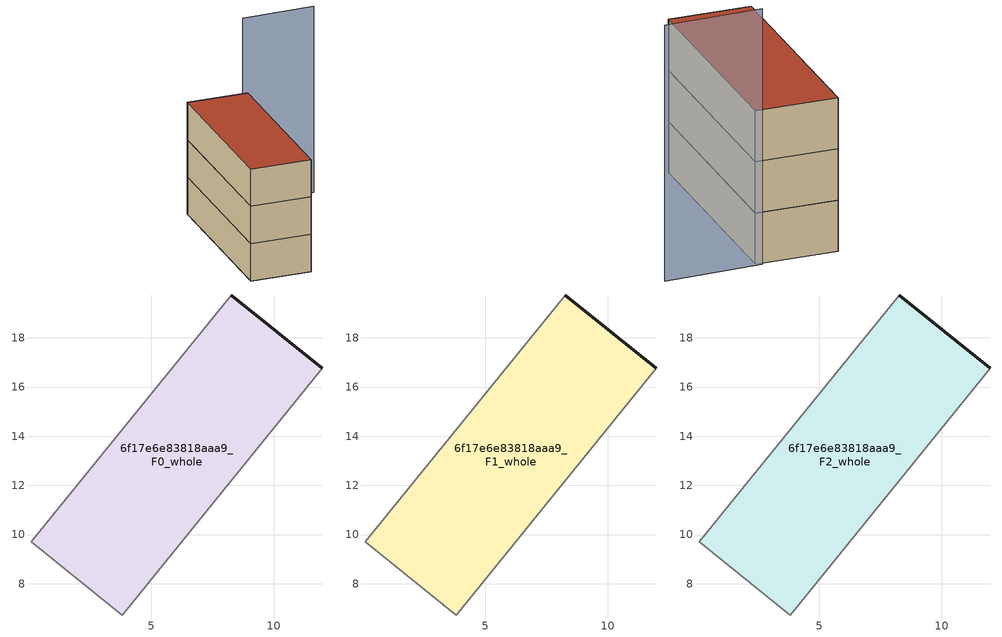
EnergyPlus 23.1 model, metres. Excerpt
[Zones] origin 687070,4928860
6f17e6e83818aaa9_F0_whole
 floor ground (EU_floor_Construction): 3.82,6.72 11.96,16.75 8.28,19.75 0.14,9.71 z0
 wall outside (EU_wall_Construction): 8.28,19.75 11.96,16.75 z0:3
 wall adiabatic (EU_wall_Construction): 11.96,16.75 3.82,6.72 0.14,9.71 8.28,19.75 z0:3
6f17e6e83818aaa9_F1_whole
 floor to 6f17e6e83818aaa9_F0_whole (EU_floor_Construction): 3.82,6.72 11.96,16.75 8.27,19.75 0.13,9.71 z3
 wall outside (EU_wall_Construction): 8.28,19.75 11.96,16.75 z3:6
 wall adiabatic (EU_wall_Construction): 11.96,16.75 3.82,6.72 0.14,9.71 8.28,19.75 z3:6
6f17e6e83818aaa9_F2_whole
 floor to 6f17e6e83818aaa9_F1_whole (EU_floor_Construction): 3.82,6.72 11.96,16.75 8.27,19.75 0.13,9.71 z6
 wall outside (EU_wall_Construction): 8.28,19.75 11.96,16.75 z6:9
 wall adiabatic (EU_wall_Construction): 11.96,16.75 3.82,6.72 0.14,9.71 8.28,19.75 z6:9
 roof outside (EU_roof_Construction): 11.96,16.75 3.82,6.72 0.14,9.71 8.28,19.75 z9
shading: 11.79,17.09 16.28,13.65 z0:15
[Building]
EU S2 Campaign: North Axis=0; Terrain=City; Solar Distribution=FullExterior
[Site:Location]
Bologna: Latitude=44.5; Longitude=11.25; Time Zone=1; Elevation=37
[SizingPeriod:WeatherFileDays]
AnnualSizingPeriod: Begin Month=1; Begin Day of Month=1; End Month=12; End Day of Month=31; Day of Week for Start Day=Monday; Use Weather File Daylight Saving Period=No; Use Weather File Rain and Snow Indicators=No
[MATERIAL]
EU_InternalMass_Material: Roughness=MediumRough; Thickness=0.1; Conductivity=1; Density=1800; Specific Heat=900; Thermal Absorptance=0.9; Solar Absorptance=0.7; Visible Absorptance=0.7
[MATERIAL:NOMASS] Roughness=MediumRough; Thermal Absorptance=0.9; Solar Absorptance=0.7; Visible Absorptance=0.7
Name | Thermal Resistance
EU_wall_NoMass | 0.937881
EU_roof_NoMass | 0.548572
EU_floor_NoMass | 0.71348
[CONSTRUCTION]
EU_wall_Construction: EU_wall_NoMass
EU_roof_Construction: EU_roof_NoMass
EU_floor_Construction: EU_floor_NoMass
EU_InternalMass_Construction: EU_InternalMass_Material
[ZONE] Type=1; Multiplier=1; Ceiling Height=autocalculate; Floor Area=autocalculate; Part of Total Floor Area=Yes
Name | Volume
6f17e6e83818aaa9_F0_whole | 183.897
6f17e6e83818aaa9_F1_whole; 6f17e6e83818aaa9_F2_whole | 183.896
[INTERNALMASS] Construction=EU_InternalMass_Construction; Surface Area=61.2992
Name | Zone or ZoneList
6f17e6e83818aaa9_F0_whole_EU_InternalMass | 6f17e6e83818aaa9_F0_whole
6f17e6e83818aaa9_F1_whole_EU_InternalMass | 6f17e6e83818aaa9_F1_whole
6f17e6e83818aaa9_F2_whole_EU_InternalMass | 6f17e6e83818aaa9_F2_whole
[OTHEREQUIPMENT] Fuel Type=Electricity; Design Level Calculation Method=Watts/Area; Power per Zone Floor Area=1; Fraction Latent=0; Fraction Radiant=0; Fraction Lost=0; Carbon Dioxide Generation Rate=0; EndUse Subcategory=EU_Step8_InternalGains
Name | Zone or ZoneList or Space or SpaceList | Schedule
EU_Step8_InternalGain_6f17e6e83818aaa9_F0_whole_f000 | 6f17e6e83818aaa9_F0_whole | EU_Step8_GainSchedule_6f17e6e83818aaa9_F0_whole_f000
EU_Step8_InternalGain_6f17e6e83818aaa9_F1_whole_f000 | 6f17e6e83818aaa9_F1_whole | EU_Step8_GainSchedule_6f17e6e83818aaa9_F1_whole_f000
EU_Step8_InternalGain_6f17e6e83818aaa9_F2_whole_f000 | 6f17e6e83818aaa9_F2_whole | EU_Step8_GainSchedule_6f17e6e83818aaa9_F2_whole_f000
[ZONEVENTILATION:DESIGNFLOWRATE] Schedule=EU_AlwaysOn; Design Flow Rate Calculation Method=AirChanges/Hour; Air Changes per Hour=0.687892; Ventilation Type=Natural; Fan Pressure Rise=0; Fan Total Efficiency=1; Constant Term Coefficient=1; Temperature Term Coefficient=0; Velocity Term Coefficient=0; Velocity Squared Term Coefficient=0; Minimum Indoor Temperature=-100; Maximum Indoor Temperature=100; Delta Temperature=-100; Minimum Outdoor Temperature=-100; Maximum Outdoor Temperature=100; Maximum Wind Speed=40
Name | Zone or ZoneList or Space or SpaceList
EU_ConstantAir_6f17e6e83818aaa9_F0_whole | 6f17e6e83818aaa9_F0_whole
EU_ConstantAir_6f17e6e83818aaa9_F1_whole | 6f17e6e83818aaa9_F1_whole
EU_ConstantAir_6f17e6e83818aaa9_F2_whole | 6f17e6e83818aaa9_F2_whole
[HVACTEMPLATE:THERMOSTAT] Constant Heating Setpoint=20; Constant Cooling Setpoint=50
EU_HeatOnly_6f17e6e83818aaa9_F0_whole; EU_HeatOnly_6f17e6e83818aaa9_F1_whole; EU_HeatOnly_6f17e6e83818aaa9_F2_whole
[HVACTEMPLATE:ZONE:IDEALLOADSAIRSYSTEM] System Availability Schedule=EU_AlwaysOn; Maximum Heating Supply Air Temperature=50; Minimum Cooling Supply Air Temperature=13; Maximum Heating Supply Air Humidity Ratio=0.0156; Minimum Cooling Supply Air Humidity Ratio=0.0077; Heating Limit=NoLimit; Cooling Limit=NoLimit; Heating Availability Schedule=EU_AlwaysOn; Cooling Availability Schedule=EU_CoolingOff; Dehumidification Control Type=ConstantSensibleHeatRatio; Cooling Sensible Heat Ratio=0.7; Dehumidification Setpoint=60; Humidification Control Type=None; Humidification Setpoint=30; Outdoor Air Method=None; Outdoor Air Flow Rate per Person=0.00944; Outdoor Air Flow Rate per Zone Floor Area=0; Outdoor Air Flow Rate per Zone=0; Demand Controlled Ventilation Type=None; Outdoor Air Economizer Type=NoEconomizer; Heat Recovery Type=None; Sensible Heat Recovery Effectiveness=0.7; Latent Heat Recovery Effectiveness=0.65
Name | Template Thermostat
6f17e6e83818aaa9_F0_whole | EU_HeatOnly_6f17e6e83818aaa9_F0_whole
6f17e6e83818aaa9_F1_whole | EU_HeatOnly_6f17e6e83818aaa9_F1_whole
6f17e6e83818aaa9_F2_whole | EU_HeatOnly_6f17e6e83818aaa9_F2_whole
[SIZING:ZONE] Zone Cooling Design Supply Air Temperature Input Method=SupplyAirTemperature; Zone Cooling Design Supply Air Temperature=13; Zone Heating Design Supply Air Temperature Input Method=SupplyAirTemperature; Zone Heating Design Supply Air Temperature=50; Zone Cooling Design Supply Air Humidity Ratio=0.008; Zone Heating Design Supply Air Humidity Ratio=0.008; Cooling Design Air Flow Method=DesignDay; Cooling Design Air Flow Rate=0; Cooling Minimum Air Flow per Zone Floor Area=0.000762; Cooling Minimum Air Flow=0; Cooling Minimum Air Flow Fraction=0.2; Heating Design Air Flow Method=DesignDay; Heating Design Air Flow Rate=0; Heating Maximum Air Flow per Zone Floor Area=0.002032; Heating Maximum Air Flow=0.141576; Heating Maximum Air Flow Fraction=0.3; Account for Dedicated Outdoor Air System=No; Dedicated Outdoor Air System Control Strategy=NeutralSupplyAir; Dedicated Outdoor Air Low Setpoint Temperature for Design=autosize; Dedicated Outdoor Air High Setpoint Temperature for Design=autosize; Zone Load Sizing Method=Sensible Load Only No Latent Load; Zone Latent Cooling Design Supply Air Humidity Ratio Input Method=HumidityRatioDifference; Zone Cooling Design Supply Air Humidity Ratio Difference=0.005; Zone Latent Heating Design Supply Air Humidity Ratio Input Method=HumidityRatioDifference; Zone Humidification Design Supply Air Humidity Ratio Difference=0.005
6f17e6e83818aaa9_F0_whole; 6f17e6e83818aaa9_F1_whole; 6f17e6e83818aaa9_F2_whole
[SCHEDULE:CONSTANT]
Name | Hourly Value
EU_AlwaysOn | 1
EU_CoolingOff | 0
[SCHEDULE:FILE] Column Number=1; Rows to Skip at Top=0; Number of Hours of Data=8760; Column Separator=Comma; Interpolate to Timestep=No; Minutes per Item=60; Adjust Schedule for Daylight Savings=Yes
Name | File
EU_Step8_GainSchedule_6f17e6e83818aaa9_F0_whole_f000 | ../../schedules/6f17e6e83818aaa9/6f17e6e83818aaa9_F0_whole_f000_gain.csv
EU_Step8_GainSchedule_6f17e6e83818aaa9_F1_whole_f000 | ../../schedules/6f17e6e83818aaa9/6f17e6e83818aaa9_F1_whole_f000_gain.csv
EU_Step8_GainSchedule_6f17e6e83818aaa9_F2_whole_f000 | ../../schedules/6f17e6e83818aaa9/6f17e6e83818aaa9_F2_whole_f000_gain.csv
